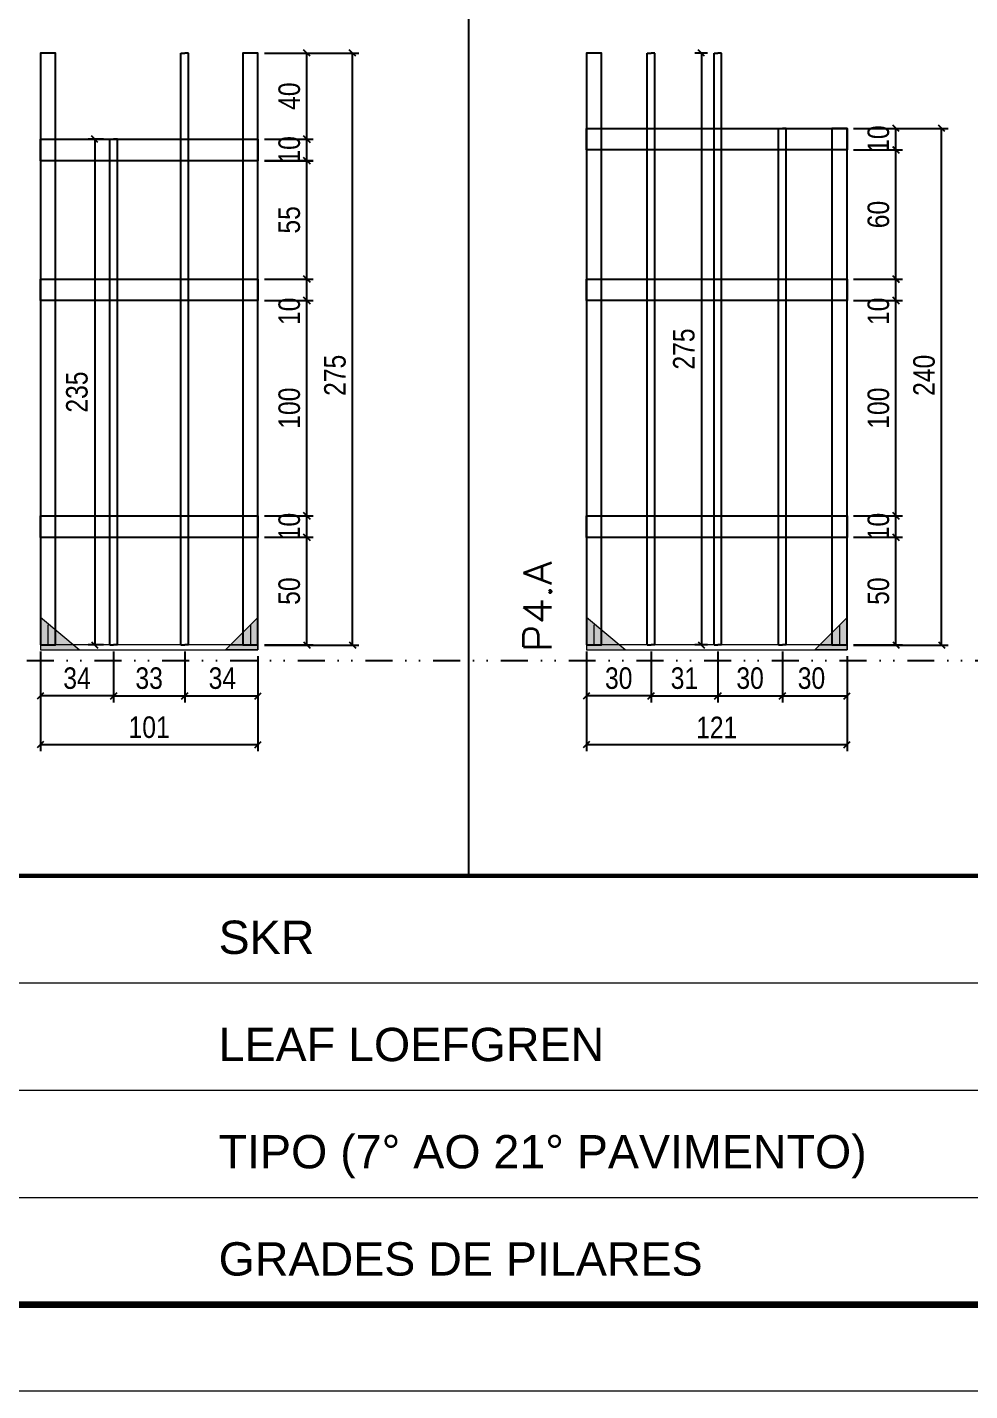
# Model space of a CAD drawing. Extents: x 14400 to 27878, y -21631 to 6985.
# Drawn here: x 16622 to 17059, y 4786 to 5420 of the extents above; entities that cross this region are included whole.
import ezdxf

# ---------------------------------------------------------------- set-up
doc = ezdxf.new("R2010")
doc.units = 0
for name, pattern in [('CONTINUO', [0]), ('DASHED', [0.75, 0.5, -0.25]), ('DIVIDE2', [0.625, 0.25, -0.125, 0, -0.125, 0, -0.125]), ('HIDDEN', [0.375, 0.25, -0.125])]:
    doc.linetypes.add(name, pattern=pattern)
for name, color, linetype in [('COTA', 241, 'Continuous'), ('Nível', 160, 'Continuous'), ('SARR_2.2x10', 60, 'Continuous'), ('SARR_3.5x7', 81, 'Continuous'), ('SARR_7x7', 40, 'Continuous')]:
    doc.layers.add(name, color=color, linetype=linetype)
for name, color, linetype, lineweight in [('Folhas', 255, 'Continuous', 9), ('Madeira', 126, 'Continuous', 18), ('Sarr 2.2x7', 40, 'Continuous', 9), ('SARRAFO DE PRESSAO', 251, 'DASHED', 9), ('Texto Seção', 7, 'Continuous', 15)]:
    doc.layers.add(name, color=color, linetype=linetype, lineweight=lineweight)
doc.styles.add('ARIAL', font='arial.ttf')
doc.styles.add('COTA TECNICA', font='techl___.ttf', dxfattribs={"height": 10})
doc.styles.add('REGUA-120', font='ROMANS.shx', dxfattribs={"height": 15})
doc.dimstyles.new('PAINEL', dxfattribs={"dimtxt": 10, "dimasz": 3, "dimexe": 3, "dimexo": 3, "dimgap": 3, "dimtad": 1, "dimdec": 1, "dimzin": 12, "dimdsep": 46, "dimtxsty": 'COTA TECNICA', "dimblk1": 'OBLIQUE', "dimblk2": 'OBLIQUE', "dimsah": 1, "dimcen": 0.9, "dimclrd": 4, "dimclre": 4, "dimclrt": 240, "dimadec": 1, "dimazin": 3, "dimtfac": 1, "dimtdec": 1, "dimtmove": 0, "dimatfit": 3, "dimfxl": 1, "dimtolj": 1, "dimtzin": 12, "dimarcsym": 0})

# ---------------------------------------------------------------- blocks, each defined once
blk = doc.blocks.new('9999999999')
at = {"color": 30, "linetype": 'CONTINUO'}
for p, q in [((98564.56, 34379.64), (99583.98, 34379.64)), ((98564.56, 34329.83), (99487.98, 34329.83)), ((98564.56, 34280.02), (99487.98, 34280.02))]:
    blk.add_line(p, q, dxfattribs=at)
at = {"color": 30, "linetype": 'CONTINUO', "const_width": 2}
blk.add_lwpolyline([(99583.98, 34230.21), (99583.98, 34414.45, 0.414214), (99568.98, 34429.45), (98228.98, 34429.45, 0.414214), (98213.98, 34414.45), (98213.98, 34245.21, 0.414214), (98228.98, 34230.21), (99583.98, 34230.21)], format="xyb", dxfattribs=at)
at = {"layer": 'Folhas'}
blk.add_lwpolyline([(98138.98, 34190.21), (99623.98, 34190.21), (99623.98, 35240.21), (98138.98, 35240.21)], close=True, dxfattribs=at)
at = {"layer": 'Folhas', "color": 30, "const_width": 3}
blk.add_lwpolyline([(98213.98, 34230.21), (99583.98, 34230.21), (99583.98, 35200.21), (98213.98, 35200.21)], close=True, dxfattribs=at)
at = {"color": 7, "linetype": 'Continuous', "ltscale": 5, "style": 'ARIAL'}
for s, height, p in [('SKR', 15.483, (98837.68, 34393.13)), ('LEAF LOEFGREN', 15.4829, (98837.68, 34343.32)), ('TIPO (7° AO 21° PAVIMENTO)', 15.4829, (98837.68, 34293.51)), ('GRADES DE PILARES', 15.4829, (98837.68, 34243.7))]:
    blk.add_text(s, height=height, dxfattribs=at).set_placement(p)
blk = doc.blocks.new('_Oblique')
at = {"color": 0, "linetype": 'ByBlock', "lineweight": -2}
blk.add_line((-0.5, -0.5), (0.5, 0.5), dxfattribs=at)
blk = doc.blocks.new('*D5833')
at = {"layer": 'COTA', "color": 4, "lineweight": -2, "transparency": 16777216}
for p, q in [((16627.92, 5129.64), (16627.92, 5105.94)), ((16661.92, 5129.64), (16661.92, 5105.94)), ((16661.92, 5108.94), (16627.92, 5108.94))]:
    blk.add_line(p, q, dxfattribs=at)
at = {"layer": 'Defpoints', "color": 0, "transparency": 16777216}
for p in [(16627.92, 5132.64), (16661.92, 5132.64), (16627.92, 5108.94)]:
    blk.add_point(p, dxfattribs=at)
at = {"layer": 'COTA', "color": 4, "lineweight": -2, "transparency": 16777216, "xscale": 3, "yscale": 3, "zscale": 3, "rotation": 180}
blk.add_blockref('_Oblique', (16627.92, 5108.94), dxfattribs=at)
at = {"layer": 'COTA', "color": 4, "lineweight": -2, "transparency": 16777216, "xscale": 3, "yscale": 3, "zscale": 3}
blk.add_blockref('_Oblique', (16661.92, 5108.94), dxfattribs=at)
at = {"layer": 'COTA', "color": 240, "transparency": 16777216, "insert": (16644.92, 5117.15), "char_height": 10, "attachment_point": 5, "style": 'COTA TECNICA'}
blk.add_mtext('\\A1;34', dxfattribs=at)
blk = doc.blocks.new('*D5834')
at = {"layer": 'COTA', "color": 4, "lineweight": -2, "transparency": 16777216}
for p, q in [((16694.92, 5129.64), (16694.92, 5105.94)), ((16728.92, 5127.44), (16728.92, 5105.94)), ((16694.92, 5108.94), (16728.92, 5108.94))]:
    blk.add_line(p, q, dxfattribs=at)
at = {"layer": 'Defpoints', "color": 0, "transparency": 16777216}
for p in [(16694.92, 5132.64), (16728.92, 5130.44), (16728.92, 5108.94)]:
    blk.add_point(p, dxfattribs=at)
at = {"layer": 'COTA', "color": 4, "lineweight": -2, "transparency": 16777216, "xscale": 3, "yscale": 3, "zscale": 3, "rotation": 180}
blk.add_blockref('_Oblique', (16694.92, 5108.94), dxfattribs=at)
at = {"layer": 'COTA', "color": 4, "lineweight": -2, "transparency": 16777216, "xscale": 3, "yscale": 3, "zscale": 3}
blk.add_blockref('_Oblique', (16728.92, 5108.94), dxfattribs=at)
at = {"layer": 'COTA', "color": 240, "transparency": 16777216, "insert": (16712.42, 5117.15), "char_height": 10, "attachment_point": 5, "style": 'COTA TECNICA'}
blk.add_mtext('\\A1;34', dxfattribs=at)
blk = doc.blocks.new('*D5835')
at = {"layer": 'COTA', "color": 4, "lineweight": -2, "transparency": 16777216}
for p, q in [((16661.92, 5129.64), (16661.92, 5105.94)), ((16694.92, 5129.64), (16694.92, 5105.94)), ((16661.92, 5108.94), (16694.92, 5108.94))]:
    blk.add_line(p, q, dxfattribs=at)
at = {"layer": 'Defpoints', "color": 0, "transparency": 16777216}
for p in [(16661.92, 5132.64), (16694.92, 5132.64), (16694.92, 5108.94)]:
    blk.add_point(p, dxfattribs=at)
at = {"layer": 'COTA', "color": 4, "lineweight": -2, "transparency": 16777216, "xscale": 3, "yscale": 3, "zscale": 3, "rotation": 180}
blk.add_blockref('_Oblique', (16661.92, 5108.94), dxfattribs=at)
at = {"layer": 'COTA', "color": 4, "lineweight": -2, "transparency": 16777216, "xscale": 3, "yscale": 3, "zscale": 3}
blk.add_blockref('_Oblique', (16694.92, 5108.94), dxfattribs=at)
at = {"layer": 'COTA', "color": 240, "transparency": 16777216, "insert": (16678.42, 5117.15), "char_height": 10, "attachment_point": 5, "style": 'COTA TECNICA'}
blk.add_mtext('\\A1;33', dxfattribs=at)
blk = doc.blocks.new('*D5842')
at = {"layer": 'COTA', "color": 4, "lineweight": -2, "transparency": 16777216}
for p, q in [((16627.92, 5127.44), (16627.92, 5083.26)), ((16728.92, 5127.44), (16728.92, 5083.26)), ((16728.92, 5086.26), (16627.92, 5086.26))]:
    blk.add_line(p, q, dxfattribs=at)
at = {"layer": 'Defpoints', "color": 0, "transparency": 16777216}
for p in [(16627.92, 5130.44), (16728.92, 5130.44), (16627.92, 5086.26)]:
    blk.add_point(p, dxfattribs=at)
at = {"layer": 'COTA', "color": 4, "lineweight": -2, "transparency": 16777216, "xscale": 3, "yscale": 3, "zscale": 3, "rotation": 180}
blk.add_blockref('_Oblique', (16627.92, 5086.26), dxfattribs=at)
at = {"layer": 'COTA', "color": 4, "lineweight": -2, "transparency": 16777216, "xscale": 3, "yscale": 3, "zscale": 3}
blk.add_blockref('_Oblique', (16728.92, 5086.26), dxfattribs=at)
at = {"layer": 'COTA', "color": 240, "transparency": 16777216, "insert": (16678.42, 5094.36), "char_height": 10, "attachment_point": 5, "style": 'COTA TECNICA'}
blk.add_mtext('\\A1;101', dxfattribs=at)
blk = doc.blocks.new('*D5836')
at = {"layer": 'COTA', "color": 4, "lineweight": -2, "transparency": 16777216}
for p, q in [((16731.92, 5182.64), (16754.62, 5182.64)), ((16751.62, 5132.64), (16751.62, 5182.64)), ((16731.92, 5132.64), (16754.62, 5132.64))]:
    blk.add_line(p, q, dxfattribs=at)
at = {"layer": 'Defpoints', "color": 0, "transparency": 16777216}
for p in [(16728.92, 5182.64), (16751.62, 5182.64), (16728.92, 5132.64)]:
    blk.add_point(p, dxfattribs=at)
at = {"layer": 'COTA', "color": 4, "lineweight": -2, "transparency": 16777216, "xscale": 3, "yscale": 3, "zscale": 3}
for p, rotation in [((16751.62, 5182.64), 90), ((16751.62, 5132.64), 270)]:
    blk.add_blockref('_Oblique', p, dxfattribs=dict(at, rotation=rotation))
at = {"layer": 'COTA', "color": 240, "transparency": 16777216, "insert": (16743.51, 5157.64), "char_height": 10, "attachment_point": 5, "rotation": 90, "style": 'COTA TECNICA'}
blk.add_mtext('\\A1;50', dxfattribs=at)
blk = doc.blocks.new('*D5837')
at = {"layer": 'COTA', "color": 4, "lineweight": -2, "transparency": 16777216}
for p, q in [((16731.92, 5192.64), (16754.62, 5192.64)), ((16751.62, 5182.64), (16751.62, 5192.64)), ((16731.92, 5182.64), (16754.62, 5182.64))]:
    blk.add_line(p, q, dxfattribs=at)
at = {"layer": 'Defpoints', "color": 0, "transparency": 16777216}
for p in [(16728.92, 5192.64), (16751.62, 5192.64), (16728.92, 5182.64)]:
    blk.add_point(p, dxfattribs=at)
at = {"layer": 'COTA', "color": 4, "lineweight": -2, "transparency": 16777216, "xscale": 3, "yscale": 3, "zscale": 3}
for p, rotation in [((16751.62, 5192.64), 90), ((16751.62, 5182.64), 270)]:
    blk.add_blockref('_Oblique', p, dxfattribs=dict(at, rotation=rotation))
at = {"layer": 'COTA', "color": 240, "transparency": 16777216, "insert": (16743.52, 5187.64), "char_height": 10, "attachment_point": 5, "rotation": 90, "style": 'COTA TECNICA'}
blk.add_mtext('\\A1;10', dxfattribs=at)
blk = doc.blocks.new('*D5838')
at = {"layer": 'COTA', "color": 4, "lineweight": -2, "transparency": 16777216}
for p, q in [((16731.92, 5292.64), (16754.62, 5292.64)), ((16751.62, 5192.64), (16751.62, 5292.64)), ((16731.92, 5192.64), (16754.62, 5192.64))]:
    blk.add_line(p, q, dxfattribs=at)
at = {"layer": 'Defpoints', "color": 0, "transparency": 16777216}
for p in [(16728.92, 5292.64), (16751.62, 5292.64), (16728.92, 5192.64)]:
    blk.add_point(p, dxfattribs=at)
at = {"layer": 'COTA', "color": 4, "lineweight": -2, "transparency": 16777216, "xscale": 3, "yscale": 3, "zscale": 3}
for p, rotation in [((16751.62, 5292.64), 90), ((16751.62, 5192.64), 270)]:
    blk.add_blockref('_Oblique', p, dxfattribs=dict(at, rotation=rotation))
at = {"layer": 'COTA', "color": 240, "transparency": 16777216, "insert": (16743.52, 5242.64), "char_height": 10, "attachment_point": 5, "rotation": 90, "style": 'COTA TECNICA'}
blk.add_mtext('\\A1;100', dxfattribs=at)
blk = doc.blocks.new('*D5839')
at = {"layer": 'COTA', "color": 4, "lineweight": -2, "transparency": 16777216}
for p, q in [((16731.92, 5302.64), (16754.62, 5302.64)), ((16751.62, 5292.64), (16751.62, 5302.64)), ((16731.92, 5292.64), (16754.62, 5292.64))]:
    blk.add_line(p, q, dxfattribs=at)
at = {"layer": 'Defpoints', "color": 0, "transparency": 16777216}
for p in [(16728.92, 5302.64), (16751.62, 5302.64), (16728.92, 5292.64)]:
    blk.add_point(p, dxfattribs=at)
at = {"layer": 'COTA', "color": 4, "lineweight": -2, "transparency": 16777216, "xscale": 3, "yscale": 3, "zscale": 3}
for p, rotation in [((16751.62, 5302.64), 90), ((16751.62, 5292.64), 270)]:
    blk.add_blockref('_Oblique', p, dxfattribs=dict(at, rotation=rotation))
at = {"layer": 'COTA', "color": 240, "transparency": 16777216, "insert": (16743.52, 5287.64), "char_height": 10, "attachment_point": 5, "rotation": 90, "style": 'COTA TECNICA'}
blk.add_mtext('\\A1;10', dxfattribs=at)
blk = doc.blocks.new('*D5840')
at = {"layer": 'COTA', "color": 4, "lineweight": -2, "transparency": 16777216}
for p, q in [((16731.92, 5407.6), (16775.84, 5407.6)), ((16772.84, 5132.6), (16772.84, 5407.6)), ((16731.92, 5132.6), (16775.84, 5132.6))]:
    blk.add_line(p, q, dxfattribs=at)
at = {"layer": 'Defpoints', "color": 0, "transparency": 16777216}
for p in [(16728.92, 5407.6), (16772.84, 5407.6), (16728.92, 5132.6)]:
    blk.add_point(p, dxfattribs=at)
at = {"layer": 'COTA', "color": 4, "lineweight": -2, "transparency": 16777216, "xscale": 3, "yscale": 3, "zscale": 3}
for p, rotation in [((16772.84, 5407.6), 90), ((16772.84, 5132.6), 270)]:
    blk.add_blockref('_Oblique', p, dxfattribs=dict(at, rotation=rotation))
at = {"layer": 'COTA', "color": 240, "transparency": 16777216, "insert": (16764.73, 5257.9), "char_height": 10, "attachment_point": 5, "rotation": 90, "style": 'COTA TECNICA'}
blk.add_mtext('\\A1;275', dxfattribs=at)
blk = doc.blocks.new('*D5841')
at = {"layer": 'COTA', "color": 4, "lineweight": -2, "transparency": 16777216}
for p, q in [((16731.92, 5367.64), (16754.62, 5367.64)), ((16751.62, 5357.64), (16751.62, 5367.64)), ((16731.92, 5357.64), (16754.62, 5357.64))]:
    blk.add_line(p, q, dxfattribs=at)
at = {"layer": 'Defpoints', "color": 0, "transparency": 16777216}
for p in [(16728.92, 5367.64), (16751.62, 5367.64), (16728.92, 5357.64)]:
    blk.add_point(p, dxfattribs=at)
at = {"layer": 'COTA', "color": 4, "lineweight": -2, "transparency": 16777216, "xscale": 3, "yscale": 3, "zscale": 3}
for p, rotation in [((16751.62, 5367.64), 90), ((16751.62, 5357.64), 270)]:
    blk.add_blockref('_Oblique', p, dxfattribs=dict(at, rotation=rotation))
at = {"layer": 'COTA', "color": 240, "transparency": 16777216, "insert": (16743.52, 5362.64), "char_height": 10, "attachment_point": 5, "rotation": 90, "style": 'COTA TECNICA'}
blk.add_mtext('\\A1;10', dxfattribs=at)
blk = doc.blocks.new('*D5843')
at = {"layer": 'COTA', "color": 4, "lineweight": -2, "transparency": 16777216}
for p, q in [((16731.92, 5357.6), (16754.62, 5357.6)), ((16751.62, 5302.64), (16751.62, 5357.6)), ((16731.92, 5302.64), (16754.62, 5302.64))]:
    blk.add_line(p, q, dxfattribs=at)
at = {"layer": 'Defpoints', "color": 0, "transparency": 16777216}
for p in [(16728.92, 5357.6), (16751.62, 5357.6), (16728.92, 5302.64)]:
    blk.add_point(p, dxfattribs=at)
at = {"layer": 'COTA', "color": 4, "lineweight": -2, "transparency": 16777216, "xscale": 3, "yscale": 3, "zscale": 3}
for p, rotation in [((16751.62, 5357.6), 90), ((16751.62, 5302.64), 270)]:
    blk.add_blockref('_Oblique', p, dxfattribs=dict(at, rotation=rotation))
at = {"layer": 'COTA', "color": 240, "transparency": 16777216, "insert": (16743.51, 5330.12), "char_height": 10, "attachment_point": 5, "rotation": 90, "style": 'COTA TECNICA'}
blk.add_mtext('\\A1;55', dxfattribs=at)
blk = doc.blocks.new('*D5844')
at = {"layer": 'COTA', "color": 4, "lineweight": -2, "transparency": 16777216}
for p, q in [((16731.92, 5407.6), (16754.62, 5407.6)), ((16751.62, 5367.6), (16751.62, 5407.6)), ((16731.92, 5367.6), (16754.62, 5367.6))]:
    blk.add_line(p, q, dxfattribs=at)
at = {"layer": 'Defpoints', "color": 0, "transparency": 16777216}
for p in [(16728.92, 5407.6), (16751.62, 5407.6), (16728.92, 5367.6)]:
    blk.add_point(p, dxfattribs=at)
at = {"layer": 'COTA', "color": 4, "lineweight": -2, "transparency": 16777216, "xscale": 3, "yscale": 3, "zscale": 3}
for p, rotation in [((16751.62, 5407.6), 90), ((16751.62, 5367.6), 270)]:
    blk.add_blockref('_Oblique', p, dxfattribs=dict(at, rotation=rotation))
at = {"layer": 'COTA', "color": 240, "transparency": 16777216, "insert": (16743.52, 5387.6), "char_height": 10, "attachment_point": 5, "rotation": 90, "style": 'COTA TECNICA'}
blk.add_mtext('\\A1;40', dxfattribs=at)
blk = doc.blocks.new('*D5845')
at = {"layer": 'COTA', "color": 4, "lineweight": -2, "transparency": 16777216}
for p, q in [((16657.17, 5367.6), (16650.14, 5367.6)), ((16653.14, 5367.6), (16653.14, 5132.64)), ((16657.17, 5132.64), (16650.14, 5132.64))]:
    blk.add_line(p, q, dxfattribs=at)
at = {"layer": 'Defpoints', "color": 0, "transparency": 16777216}
for p in [(16660.17, 5367.6), (16653.14, 5132.64), (16660.17, 5132.64)]:
    blk.add_point(p, dxfattribs=at)
at = {"layer": 'COTA', "color": 4, "lineweight": -2, "transparency": 16777216, "xscale": 3, "yscale": 3, "zscale": 3}
for p, rotation in [((16653.14, 5367.6), 90), ((16653.14, 5132.64), 270)]:
    blk.add_blockref('_Oblique', p, dxfattribs=dict(at, rotation=rotation))
at = {"layer": 'COTA', "color": 240, "transparency": 16777216, "insert": (16644.92, 5250.12), "char_height": 10, "attachment_point": 5, "rotation": 90, "style": 'COTA TECNICA'}
blk.add_mtext('\\A1;235', dxfattribs=at)
blk = doc.blocks.new('*D5846')
at = {"layer": 'COTA', "color": 4, "lineweight": -2, "transparency": 16777216}
for p, q in [((16881.44, 5129.64), (16881.44, 5105.94)), ((16911.44, 5129.64), (16911.44, 5105.94)), ((16911.44, 5108.94), (16881.44, 5108.94))]:
    blk.add_line(p, q, dxfattribs=at)
at = {"layer": 'Defpoints', "color": 0, "transparency": 16777216}
for p in [(16881.44, 5132.64), (16911.44, 5132.64), (16881.44, 5108.94)]:
    blk.add_point(p, dxfattribs=at)
at = {"layer": 'COTA', "color": 4, "lineweight": -2, "transparency": 16777216, "xscale": 3, "yscale": 3, "zscale": 3, "rotation": 180}
blk.add_blockref('_Oblique', (16881.44, 5108.94), dxfattribs=at)
at = {"layer": 'COTA', "color": 4, "lineweight": -2, "transparency": 16777216, "xscale": 3, "yscale": 3, "zscale": 3}
blk.add_blockref('_Oblique', (16911.44, 5108.94), dxfattribs=at)
at = {"layer": 'COTA', "color": 240, "transparency": 16777216, "insert": (16896.44, 5117.15), "char_height": 10, "attachment_point": 5, "style": 'COTA TECNICA'}
blk.add_mtext('\\A1;30', dxfattribs=at)
blk = doc.blocks.new('*D5847')
at = {"layer": 'COTA', "color": 4, "lineweight": -2, "transparency": 16777216}
for p, q in [((16972.44, 5129.64), (16972.44, 5105.94)), ((17002.44, 5127.44), (17002.44, 5105.94)), ((16972.44, 5108.94), (17002.44, 5108.94))]:
    blk.add_line(p, q, dxfattribs=at)
at = {"layer": 'Defpoints', "color": 0, "transparency": 16777216}
for p in [(16972.44, 5132.64), (17002.44, 5130.44), (17002.44, 5108.94)]:
    blk.add_point(p, dxfattribs=at)
at = {"layer": 'COTA', "color": 4, "lineweight": -2, "transparency": 16777216, "xscale": 3, "yscale": 3, "zscale": 3, "rotation": 180}
blk.add_blockref('_Oblique', (16972.44, 5108.94), dxfattribs=at)
at = {"layer": 'COTA', "color": 4, "lineweight": -2, "transparency": 16777216, "xscale": 3, "yscale": 3, "zscale": 3}
blk.add_blockref('_Oblique', (17002.44, 5108.94), dxfattribs=at)
at = {"layer": 'COTA', "color": 240, "transparency": 16777216, "insert": (16985.94, 5117.15), "char_height": 10, "attachment_point": 5, "style": 'COTA TECNICA'}
blk.add_mtext('\\A1;30', dxfattribs=at)
blk = doc.blocks.new('*D5848')
at = {"layer": 'COTA', "color": 4, "lineweight": -2, "transparency": 16777216}
for p, q in [((16911.44, 5129.64), (16911.44, 5105.94)), ((16942.44, 5129.64), (16942.44, 5105.94)), ((16911.44, 5108.94), (16942.44, 5108.94))]:
    blk.add_line(p, q, dxfattribs=at)
at = {"layer": 'Defpoints', "color": 0, "transparency": 16777216}
for p in [(16911.44, 5132.64), (16942.44, 5132.64), (16942.44, 5108.94)]:
    blk.add_point(p, dxfattribs=at)
at = {"layer": 'COTA', "color": 4, "lineweight": -2, "transparency": 16777216, "xscale": 3, "yscale": 3, "zscale": 3, "rotation": 180}
blk.add_blockref('_Oblique', (16911.44, 5108.94), dxfattribs=at)
at = {"layer": 'COTA', "color": 4, "lineweight": -2, "transparency": 16777216, "xscale": 3, "yscale": 3, "zscale": 3}
blk.add_blockref('_Oblique', (16942.44, 5108.94), dxfattribs=at)
at = {"layer": 'COTA', "color": 240, "transparency": 16777216, "insert": (16926.94, 5117.15), "char_height": 10, "attachment_point": 5, "style": 'COTA TECNICA'}
blk.add_mtext('\\A1;31', dxfattribs=at)
blk = doc.blocks.new('*D5863')
at = {"layer": 'COTA', "color": 4, "lineweight": -2, "transparency": 16777216}
for p, q in [((16881.44, 5127.44), (16881.44, 5083.26)), ((17002.44, 5127.44), (17002.44, 5083.26)), ((17002.44, 5086.26), (16881.44, 5086.26))]:
    blk.add_line(p, q, dxfattribs=at)
at = {"layer": 'Defpoints', "color": 0, "transparency": 16777216}
for p in [(16881.44, 5130.44), (17002.44, 5130.44), (16881.44, 5086.26)]:
    blk.add_point(p, dxfattribs=at)
at = {"layer": 'COTA', "color": 4, "lineweight": -2, "transparency": 16777216, "xscale": 3, "yscale": 3, "zscale": 3, "rotation": 180}
blk.add_blockref('_Oblique', (16881.44, 5086.26), dxfattribs=at)
at = {"layer": 'COTA', "color": 4, "lineweight": -2, "transparency": 16777216, "xscale": 3, "yscale": 3, "zscale": 3}
blk.add_blockref('_Oblique', (17002.44, 5086.26), dxfattribs=at)
at = {"layer": 'COTA', "color": 240, "transparency": 16777216, "insert": (16941.94, 5094.32), "char_height": 10, "attachment_point": 5, "style": 'COTA TECNICA'}
blk.add_mtext('\\A1;121', dxfattribs=at)
blk = doc.blocks.new('*D5849')
at = {"layer": 'COTA', "color": 4, "lineweight": -2, "transparency": 16777216}
for p, q in [((17005.44, 5182.64), (17028.14, 5182.64)), ((17025.14, 5132.64), (17025.14, 5182.64)), ((17005.44, 5132.64), (17028.14, 5132.64))]:
    blk.add_line(p, q, dxfattribs=at)
at = {"layer": 'Defpoints', "color": 0, "transparency": 16777216}
for p in [(17002.44, 5182.64), (17025.14, 5182.64), (17002.44, 5132.64)]:
    blk.add_point(p, dxfattribs=at)
at = {"layer": 'COTA', "color": 4, "lineweight": -2, "transparency": 16777216, "xscale": 3, "yscale": 3, "zscale": 3}
for p, rotation in [((17025.14, 5182.64), 90), ((17025.14, 5132.64), 270)]:
    blk.add_blockref('_Oblique', p, dxfattribs=dict(at, rotation=rotation))
at = {"layer": 'COTA', "color": 240, "transparency": 16777216, "insert": (17017.03, 5157.64), "char_height": 10, "attachment_point": 5, "rotation": 90, "style": 'COTA TECNICA'}
blk.add_mtext('\\A1;50', dxfattribs=at)
blk = doc.blocks.new('*D5850')
at = {"layer": 'COTA', "color": 4, "lineweight": -2, "transparency": 16777216}
for p, q in [((17005.44, 5192.64), (17028.14, 5192.64)), ((17025.14, 5182.64), (17025.14, 5192.64)), ((17005.44, 5182.64), (17028.14, 5182.64))]:
    blk.add_line(p, q, dxfattribs=at)
at = {"layer": 'Defpoints', "color": 0, "transparency": 16777216}
for p in [(17002.44, 5192.64), (17025.14, 5192.64), (17002.44, 5182.64)]:
    blk.add_point(p, dxfattribs=at)
at = {"layer": 'COTA', "color": 4, "lineweight": -2, "transparency": 16777216, "xscale": 3, "yscale": 3, "zscale": 3}
for p, rotation in [((17025.14, 5192.64), 90), ((17025.14, 5182.64), 270)]:
    blk.add_blockref('_Oblique', p, dxfattribs=dict(at, rotation=rotation))
at = {"layer": 'COTA', "color": 240, "transparency": 16777216, "insert": (17017.04, 5187.64), "char_height": 10, "attachment_point": 5, "rotation": 90, "style": 'COTA TECNICA'}
blk.add_mtext('\\A1;10', dxfattribs=at)
blk = doc.blocks.new('*D5851')
at = {"layer": 'COTA', "color": 4, "lineweight": -2, "transparency": 16777216}
for p, q in [((17005.44, 5292.64), (17028.14, 5292.64)), ((17025.14, 5192.64), (17025.14, 5292.64)), ((17005.44, 5192.64), (17028.14, 5192.64))]:
    blk.add_line(p, q, dxfattribs=at)
at = {"layer": 'Defpoints', "color": 0, "transparency": 16777216}
for p in [(17002.44, 5292.64), (17025.14, 5292.64), (17002.44, 5192.64)]:
    blk.add_point(p, dxfattribs=at)
at = {"layer": 'COTA', "color": 4, "lineweight": -2, "transparency": 16777216, "xscale": 3, "yscale": 3, "zscale": 3}
for p, rotation in [((17025.14, 5292.64), 90), ((17025.14, 5192.64), 270)]:
    blk.add_blockref('_Oblique', p, dxfattribs=dict(at, rotation=rotation))
at = {"layer": 'COTA', "color": 240, "transparency": 16777216, "insert": (17017.04, 5242.64), "char_height": 10, "attachment_point": 5, "rotation": 90, "style": 'COTA TECNICA'}
blk.add_mtext('\\A1;100', dxfattribs=at)
blk = doc.blocks.new('*D5852')
at = {"layer": 'COTA', "color": 4, "lineweight": -2, "transparency": 16777216}
for p, q in [((17005.44, 5302.64), (17028.14, 5302.64)), ((17025.14, 5292.64), (17025.14, 5302.64)), ((17005.44, 5292.64), (17028.14, 5292.64))]:
    blk.add_line(p, q, dxfattribs=at)
at = {"layer": 'Defpoints', "color": 0, "transparency": 16777216}
for p in [(17002.44, 5302.64), (17025.14, 5302.64), (17002.44, 5292.64)]:
    blk.add_point(p, dxfattribs=at)
at = {"layer": 'COTA', "color": 4, "lineweight": -2, "transparency": 16777216, "xscale": 3, "yscale": 3, "zscale": 3}
for p, rotation in [((17025.14, 5302.64), 90), ((17025.14, 5292.64), 270)]:
    blk.add_blockref('_Oblique', p, dxfattribs=dict(at, rotation=rotation))
at = {"layer": 'COTA', "color": 240, "transparency": 16777216, "insert": (17017.04, 5287.64), "char_height": 10, "attachment_point": 5, "rotation": 90, "style": 'COTA TECNICA'}
blk.add_mtext('\\A1;10', dxfattribs=at)
blk = doc.blocks.new('*D5853')
at = {"layer": 'COTA', "color": 4, "lineweight": -2, "transparency": 16777216}
for p, q in [((17005.44, 5372.6), (17049.35, 5372.6)), ((17046.35, 5132.6), (17046.35, 5372.6)), ((17005.44, 5132.6), (17049.35, 5132.6))]:
    blk.add_line(p, q, dxfattribs=at)
at = {"layer": 'Defpoints', "color": 0, "transparency": 16777216}
for p in [(17002.44, 5372.6), (17046.35, 5372.6), (17002.44, 5132.6)]:
    blk.add_point(p, dxfattribs=at)
at = {"layer": 'COTA', "color": 4, "lineweight": -2, "transparency": 16777216, "xscale": 3, "yscale": 3, "zscale": 3}
for p, rotation in [((17046.35, 5372.6), 90), ((17046.35, 5132.6), 270)]:
    blk.add_blockref('_Oblique', p, dxfattribs=dict(at, rotation=rotation))
at = {"layer": 'COTA', "color": 240, "transparency": 16777216, "insert": (17038.25, 5257.9), "char_height": 10, "attachment_point": 5, "rotation": 90, "style": 'COTA TECNICA'}
blk.add_mtext('\\A1;240', dxfattribs=at)
blk = doc.blocks.new('*D5867')
at = {"layer": 'COTA', "color": 4, "lineweight": -2, "transparency": 16777216}
for p, q in [((17005.44, 5362.6), (17028.14, 5362.6)), ((17025.14, 5302.6), (17025.14, 5362.6)), ((17005.44, 5302.6), (17028.14, 5302.6))]:
    blk.add_line(p, q, dxfattribs=at)
at = {"layer": 'Defpoints', "color": 0, "transparency": 16777216}
for p in [(17002.44, 5362.6), (17025.14, 5362.6), (17002.44, 5302.6)]:
    blk.add_point(p, dxfattribs=at)
at = {"layer": 'COTA', "color": 4, "lineweight": -2, "transparency": 16777216, "xscale": 3, "yscale": 3, "zscale": 3}
for p, rotation in [((17025.14, 5362.6), 90), ((17025.14, 5302.6), 270)]:
    blk.add_blockref('_Oblique', p, dxfattribs=dict(at, rotation=rotation))
at = {"layer": 'COTA', "color": 240, "transparency": 16777216, "insert": (17017.04, 5332.6), "char_height": 10, "attachment_point": 5, "rotation": 90, "style": 'COTA TECNICA'}
blk.add_mtext('\\A1;60', dxfattribs=at)
blk = doc.blocks.new('*D5868')
at = {"layer": 'COTA', "color": 4, "lineweight": -2, "transparency": 16777216}
for p, q in [((17005.44, 5372.64), (17028.14, 5372.64)), ((17025.14, 5362.64), (17025.14, 5372.64)), ((17005.44, 5362.64), (17028.14, 5362.64))]:
    blk.add_line(p, q, dxfattribs=at)
at = {"layer": 'Defpoints', "color": 0, "transparency": 16777216}
for p in [(17002.44, 5372.64), (17025.14, 5372.64), (17002.44, 5362.64)]:
    blk.add_point(p, dxfattribs=at)
at = {"layer": 'COTA', "color": 4, "lineweight": -2, "transparency": 16777216, "xscale": 3, "yscale": 3, "zscale": 3}
for p, rotation in [((17025.14, 5372.64), 90), ((17025.14, 5362.64), 270)]:
    blk.add_blockref('_Oblique', p, dxfattribs=dict(at, rotation=rotation))
at = {"layer": 'COTA', "color": 240, "transparency": 16777216, "insert": (17017.04, 5367.64), "char_height": 10, "attachment_point": 5, "rotation": 90, "style": 'COTA TECNICA'}
blk.add_mtext('\\A1;10', dxfattribs=at)
blk = doc.blocks.new('*D5869')
at = {"layer": 'COTA', "color": 4, "lineweight": -2, "transparency": 16777216}
for p, q in [((16937.69, 5407.6), (16931.82, 5407.6)), ((16934.82, 5407.6), (16934.82, 5132.64)), ((16937.69, 5132.64), (16931.82, 5132.64))]:
    blk.add_line(p, q, dxfattribs=at)
at = {"layer": 'Defpoints', "color": 0, "transparency": 16777216}
for p in [(16940.69, 5407.6), (16934.82, 5132.64), (16940.69, 5132.64)]:
    blk.add_point(p, dxfattribs=at)
at = {"layer": 'COTA', "color": 4, "lineweight": -2, "transparency": 16777216, "xscale": 3, "yscale": 3, "zscale": 3}
for p, rotation in [((16934.82, 5407.6), 90), ((16934.82, 5132.64), 270)]:
    blk.add_blockref('_Oblique', p, dxfattribs=dict(at, rotation=rotation))
at = {"layer": 'COTA', "color": 240, "transparency": 16777216, "insert": (16926.71, 5270.12), "char_height": 10, "attachment_point": 5, "rotation": 90, "style": 'COTA TECNICA'}
blk.add_mtext('\\A1;275', dxfattribs=at)
blk = doc.blocks.new('*D5871')
at = {"layer": 'COTA', "color": 4, "lineweight": -2, "transparency": 16777216}
for p, q in [((16942.44, 5129.64), (16942.44, 5105.94)), ((16972.44, 5129.64), (16972.44, 5105.94)), ((16942.44, 5108.94), (16972.44, 5108.94))]:
    blk.add_line(p, q, dxfattribs=at)
at = {"layer": 'Defpoints', "color": 0, "transparency": 16777216}
for p in [(16942.44, 5132.64), (16972.44, 5132.64), (16972.44, 5108.94)]:
    blk.add_point(p, dxfattribs=at)
at = {"layer": 'COTA', "color": 4, "lineweight": -2, "transparency": 16777216, "xscale": 3, "yscale": 3, "zscale": 3, "rotation": 180}
blk.add_blockref('_Oblique', (16942.44, 5108.94), dxfattribs=at)
at = {"layer": 'COTA', "color": 4, "lineweight": -2, "transparency": 16777216, "xscale": 3, "yscale": 3, "zscale": 3}
blk.add_blockref('_Oblique', (16972.44, 5108.94), dxfattribs=at)
at = {"layer": 'COTA', "color": 240, "transparency": 16777216, "insert": (16957.44, 5117.15), "char_height": 10, "attachment_point": 5, "style": 'COTA TECNICA'}
blk.add_mtext('\\A1;30', dxfattribs=at)

msp = doc.modelspace()

# ---------------------------------------------------------------- hatches: boundary and pattern name
at = {"layer": 'Madeira'}
h = msp.add_hatch(color=252, dxfattribs=at)
h.dxf.hatch_style = 2
h.paths.add_polyline_path([(16627.92, 5145.44), (16627.92, 5130.44), (16645.92, 5130.44)])
h = msp.add_hatch(color=252, dxfattribs=at)
h.dxf.hatch_style = 2
h.paths.add_polyline_path([(16728.92, 5145.44), (16728.92, 5130.44), (16713.92, 5130.44)])
h = msp.add_hatch(color=252, dxfattribs=at)
h.dxf.hatch_style = 2
h.paths.add_polyline_path([(16881.44, 5145.44), (16881.44, 5130.44), (16899.44, 5130.44)])
h = msp.add_hatch(color=252, dxfattribs=at)
h.dxf.hatch_style = 2
h.paths.add_polyline_path([(17002.44, 5145.44), (17002.44, 5130.44), (16987.44, 5130.44)])

# ---------------------------------------------------------------- linework, layer by layer
at = {"layer": 'COTA'}
msp.add_line((16826.68, 5796.15), (16826.68, 5025.4), dxfattribs=at)
at = {"layer": 'Madeira', "color": 1, "linetype": 'HIDDEN'}
for p, q in [((16631.42, 5141.94), (16631.42, 5132.64)), ((16631.42, 5141.94), (16631.42, 5132.64)), ((16634.92, 5138.43), (16634.92, 5132.64)), ((16725.42, 5141.94), (16725.42, 5132.64)), ((16725.42, 5141.94), (16725.42, 5132.64)), ((16884.94, 5141.94), (16884.94, 5132.64)), ((16884.94, 5141.94), (16884.94, 5132.64)), ((16888.44, 5138.43), (16888.44, 5132.64)), ((16998.94, 5141.94), (16998.94, 5132.64)), ((16998.94, 5141.94), (16998.94, 5132.64)), ((16637.75, 5132.64), (16627.92, 5132.64)), ((16637.75, 5132.64), (16627.92, 5132.64)), ((16643.72, 5132.64), (16627.92, 5132.64)), ((16716.12, 5132.64), (16728.92, 5132.64)), ((16719.09, 5132.64), (16728.92, 5132.64)), ((16719.09, 5132.64), (16728.92, 5132.64)), ((16891.27, 5132.64), (16881.44, 5132.64)), ((16891.27, 5132.64), (16881.44, 5132.64)), ((16897.24, 5132.64), (16881.44, 5132.64)), ((16989.64, 5132.64), (17002.44, 5132.64)), ((16992.61, 5132.64), (17002.44, 5132.64)), ((16992.61, 5132.64), (17002.44, 5132.64))]:
    msp.add_line(p, q, dxfattribs=at)
at = {"layer": 'Madeira'}
for p, q in [((16627.92, 5132.64), (16627.92, 5130.44)), ((16627.92, 5132.64), (16627.92, 5130.44)), ((16627.92, 5132.64), (16627.92, 5130.44)), ((16881.44, 5132.64), (16881.44, 5130.44)), ((16881.44, 5132.64), (16881.44, 5130.44)), ((16881.44, 5132.64), (16881.44, 5130.44))]:
    msp.add_line(p, q, dxfattribs=at)
at = {"layer": 'Madeira', "color": 0}
for points in [[(16627.92, 5145.44), (16627.92, 5130.44), (16645.92, 5130.44), (16627.92, 5145.44)], [(16728.92, 5145.44), (16728.92, 5130.44), (16713.92, 5130.44), (16728.92, 5145.44)], [(16881.44, 5145.44), (16881.44, 5130.44), (16899.44, 5130.44), (16881.44, 5145.44)], [(17002.44, 5145.44), (17002.44, 5130.44), (16987.44, 5130.44), (17002.44, 5145.44)]]:
    msp.add_lwpolyline(points, dxfattribs=at)
at = {"layer": 'Nível', "color": 4, "linetype": 'DIVIDE2', "ltscale": 50}
msp.add_line((16086.97, 5125.44), (17456.97, 5125.44), dxfattribs=at)
at = {"layer": 'Sarr 2.2x7'}
for points in [[(16728.92, 5132.64), (16627.92, 5132.64), (16627.92, 5130.44), (16728.92, 5130.44)], [(17002.44, 5132.64), (16881.44, 5132.64), (16881.44, 5130.44), (17002.44, 5130.44)]]:
    msp.add_lwpolyline(points, close=True, dxfattribs=at)
at = {"layer": 'SARR_2.2x10'}
for points in [[(16881.44, 5372.6), (17002.44, 5372.6), (17002.44, 5362.6), (16881.44, 5362.6)], [(16627.92, 5367.6), (16728.92, 5367.6), (16728.92, 5357.6), (16627.92, 5357.6)], [(16627.92, 5302.6), (16728.92, 5302.6), (16728.92, 5292.6), (16627.92, 5292.6)], [(16881.44, 5302.6), (17002.44, 5302.6), (17002.44, 5292.6), (16881.44, 5292.6)], [(16627.92, 5192.6), (16728.92, 5192.6), (16728.92, 5182.6), (16627.92, 5182.6)], [(16881.44, 5192.6), (17002.44, 5192.6), (17002.44, 5182.6), (16881.44, 5182.6)]]:
    msp.add_lwpolyline(points, close=True, dxfattribs=at)
at = {"layer": 'SARR_3.5x7'}
for p, q in [((16693.17, 5132.64), (16693.17, 5407.6)), ((16693.17, 5407.6), (16694.92, 5407.6)), ((16696.67, 5407.6), (16694.92, 5407.6)), ((16696.67, 5132.64), (16696.67, 5407.6)), ((16909.69, 5132.64), (16909.69, 5407.6)), ((16909.69, 5407.6), (16911.44, 5407.6)), ((16913.19, 5407.6), (16911.44, 5407.6)), ((16913.19, 5132.64), (16913.19, 5407.6)), ((16940.69, 5132.64), (16940.69, 5407.6)), ((16940.69, 5407.6), (16942.44, 5407.6)), ((16944.19, 5407.6), (16942.44, 5407.6)), ((16944.19, 5132.64), (16944.19, 5407.6)), ((16970.69, 5132.64), (16970.69, 5372.6)), ((16970.69, 5372.6), (16972.44, 5372.6)), ((16974.19, 5372.6), (16972.44, 5372.6)), ((16974.19, 5132.64), (16974.19, 5372.6)), ((16660.17, 5132.64), (16660.17, 5367.6)), ((16660.17, 5367.6), (16661.92, 5367.6)), ((16663.67, 5367.6), (16661.92, 5367.6)), ((16663.67, 5132.64), (16663.67, 5367.6)), ((16660.17, 5132.64), (16661.92, 5132.64)), ((16663.67, 5132.64), (16661.92, 5132.64)), ((16693.17, 5132.64), (16694.92, 5132.64)), ((16696.67, 5132.64), (16694.92, 5132.64)), ((16909.69, 5132.64), (16911.44, 5132.64)), ((16913.19, 5132.64), (16911.44, 5132.64)), ((16940.69, 5132.64), (16942.44, 5132.64)), ((16944.19, 5132.64), (16942.44, 5132.64)), ((16970.69, 5132.64), (16972.44, 5132.64)), ((16974.19, 5132.64), (16972.44, 5132.64))]:
    msp.add_line(p, q, dxfattribs=at)
at = {"layer": 'SARR_7x7'}
for points in [[(16627.92, 5132.64), (16634.92, 5132.64), (16634.92, 5407.6), (16627.92, 5407.6)], [(16721.92, 5132.64), (16728.92, 5132.64), (16728.92, 5407.6), (16721.92, 5407.6)], [(16881.44, 5132.64), (16888.44, 5132.64), (16888.44, 5407.6), (16881.44, 5407.6)], [(16995.44, 5132.64), (17002.44, 5132.64), (17002.44, 5372.6), (16995.44, 5372.6)]]:
    msp.add_lwpolyline(points, close=True, dxfattribs=at)

# ---------------------------------------------------------------- block references
at = {"layer": 'SARRAFO DE PRESSAO', "color": 6, "linetype": 'ByBlock'}
msp.add_blockref('9999999999', (-82127.01, -29404.05), dxfattribs=at)

# ---------------------------------------------------------------- texts
at = {"layer": 'Texto Seção', "style": 'REGUA-120', "width": 1.1}
msp.add_text('P4.A', height=13, rotation=90, dxfattribs=at).set_placement((16865.3, 5129.32))

# ---------------------------------------------------------------- dimensions: what is measured, and where the dimension line sits
at = {"layer": 'COTA'}
for base, p1, p2, picture, middle in [((16772.84, 5407.6), (16728.92, 5132.6), (16728.92, 5407.6), '*D5840', (16772.84, 5257.9)), ((17025.14, 5372.64), (17002.44, 5362.64), (17002.44, 5372.64), '*D5868', (17025.14, 5367.64)), ((17046.35, 5372.6), (17002.44, 5132.6), (17002.44, 5372.6), '*D5853', (17046.35, 5257.9)), ((16751.62, 5367.64), (16728.92, 5357.64), (16728.92, 5367.64), '*D5841', (16751.62, 5362.64)), ((16751.62, 5302.64), (16728.92, 5292.64), (16728.92, 5302.64), '*D5839', (16751.62, 5287.64)), ((17025.14, 5302.64), (17002.44, 5292.64), (17002.44, 5302.64), '*D5852', (17025.14, 5287.64)), ((16751.62, 5192.64), (16728.92, 5182.64), (16728.92, 5192.64), '*D5837', (16751.62, 5187.64)), ((17025.14, 5192.64), (17002.44, 5182.64), (17002.44, 5192.64), '*D5850', (17025.14, 5187.64))]:
    dim = msp.add_linear_dim(base=base, p1=p1, p2=p2, angle=90, dimstyle='PAINEL', override={"dimtmove": 1}, dxfattribs=at)
    dim.commit()
    dim.dimension.update_dxf_attribs({"geometry": picture, "text_midpoint": middle, "dimtype": 160})
for base, p1, p2, picture, middle in [((16751.62, 5407.6), (16728.92, 5367.6), (16728.92, 5407.6), '*D5844', (16743.52, 5387.6)), ((16934.82, 5132.64), (16940.69, 5407.6), (16940.69, 5132.64), '*D5869', (16926.71, 5270.12)), ((16653.14, 5132.64), (16660.17, 5367.6), (16660.17, 5132.64), '*D5845', (16644.92, 5250.12)), ((16751.62, 5357.6), (16728.92, 5302.64), (16728.92, 5357.6), '*D5843', (16743.51, 5330.12)), ((17025.14, 5362.6), (17002.44, 5302.6), (17002.44, 5362.6), '*D5867', (17017.04, 5332.6))]:
    dim = msp.add_linear_dim(base=base, p1=p1, p2=p2, angle=90, dimstyle='PAINEL', dxfattribs=at)
    dim.commit()
    dim.dimension.update_dxf_attribs({"geometry": picture, "text_midpoint": middle})
for base, p1, p2, angle, picture, middle in [((16751.62, 5292.64), (16728.92, 5192.64), (16728.92, 5292.64), 90, '*D5838', (16743.52, 5242.64)), ((17025.14, 5292.64), (17002.44, 5192.64), (17002.44, 5292.64), 90, '*D5851', (17017.04, 5242.64)), ((16751.62, 5182.64), (16728.92, 5132.64), (16728.92, 5182.64), 90, '*D5836', (16743.51, 5157.64)), ((17025.14, 5182.64), (17002.44, 5132.64), (17002.44, 5182.64), 90, '*D5849', (17017.03, 5157.64)), ((16627.92, 5108.94), (16661.92, 5132.64), (16627.92, 5132.64), 180, '*D5833', (16644.92, 5117.15)), ((16881.44, 5108.94), (16911.44, 5132.64), (16881.44, 5132.64), 180, '*D5846', (16896.44, 5117.15))]:
    dim = msp.add_linear_dim(base=base, p1=p1, p2=p2, angle=angle, dimstyle='PAINEL', override={"dimtmove": 1}, dxfattribs=at)
    dim.commit()
    dim.dimension.update_dxf_attribs({"geometry": picture, "text_midpoint": middle})
for base, p1, p2, picture, middle in [((16694.92, 5108.94), (16661.92, 5132.64), (16694.92, 5132.64), '*D5835', (16678.42, 5117.15)), ((16942.44, 5108.94), (16911.44, 5132.64), (16942.44, 5132.64), '*D5848', (16926.94, 5117.15))]:
    dim = msp.add_linear_dim(base=base, p1=p1, p2=p2, dimstyle='PAINEL', override={"dimtmove": 1}, dxfattribs=at)
    dim.commit()
    dim.dimension.update_dxf_attribs({"geometry": picture, "text_midpoint": middle})
for base, p1, p2, picture, middle in [((16728.92, 5108.94), (16694.92, 5132.64), (16728.92, 5130.44), '*D5834', (16712.42, 5108.94)), ((17002.44, 5108.94), (16972.44, 5132.64), (17002.44, 5130.44), '*D5847', (16985.94, 5108.94))]:
    dim = msp.add_linear_dim(base=base, p1=p1, p2=p2, dimstyle='PAINEL', override={"dimtmove": 1}, dxfattribs=at)
    dim.commit()
    dim.dimension.update_dxf_attribs({"geometry": picture, "text_midpoint": middle, "dimtype": 160})
for base, p1, p2, picture, middle in [((16972.44, 5108.94), (16942.44, 5132.64), (16972.44, 5132.64), '*D5871', (16957.44, 5117.15)), ((16627.92, 5086.26), (16728.92, 5130.44), (16627.92, 5130.44), '*D5842', (16678.42, 5094.36)), ((16881.44, 5086.26), (17002.44, 5130.44), (16881.44, 5130.44), '*D5863', (16941.94, 5094.32))]:
    dim = msp.add_linear_dim(base=base, p1=p1, p2=p2, dimstyle='PAINEL', dxfattribs=at)
    dim.commit()
    dim.dimension.update_dxf_attribs({"geometry": picture, "text_midpoint": middle})

doc.saveas('drawing.dxf')
